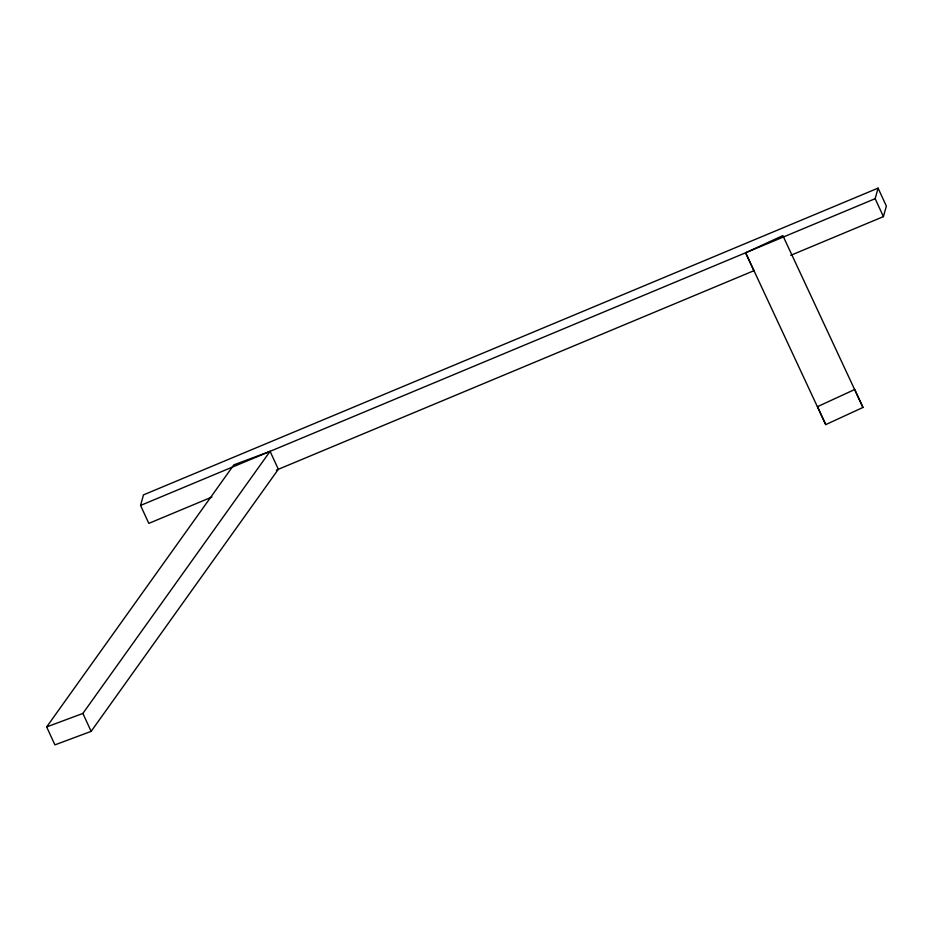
<?xml version="1.0" encoding="UTF-8"?>
<svg xmlns="http://www.w3.org/2000/svg" width="933" height="933" viewBox="0 0 933 933"><rect width="100%" height="100%" fill="white"/><g stroke="black" fill="none" stroke-linecap="round" stroke-linejoin="round"><path stroke-width="1.4" d="M211.943 497.021L148.825 523.378L140.556 505.441L143.484 494.875L878.081 188.128L886.35 206.065L883.423 216.619L790.752 255.315M883.423 216.619L875.154 198.682L878.081 188.128M46.65 726.935L233.856 464.856L270.08 451.35L278.349 469.287L91.142 731.367L54.919 744.872L46.65 726.935L82.874 713.43L270.08 451.35M745.619 252.773L782.857 235.606L862.978 407.441L825.74 424.62L745.619 252.773L753.887 270.71M140.556 505.441L875.154 198.682M276.401 470.104L754.494 270.465M862.978 407.441L854.71 389.504L817.471 406.671L825.74 424.62M82.874 713.43L91.142 731.367"/></g></svg>
